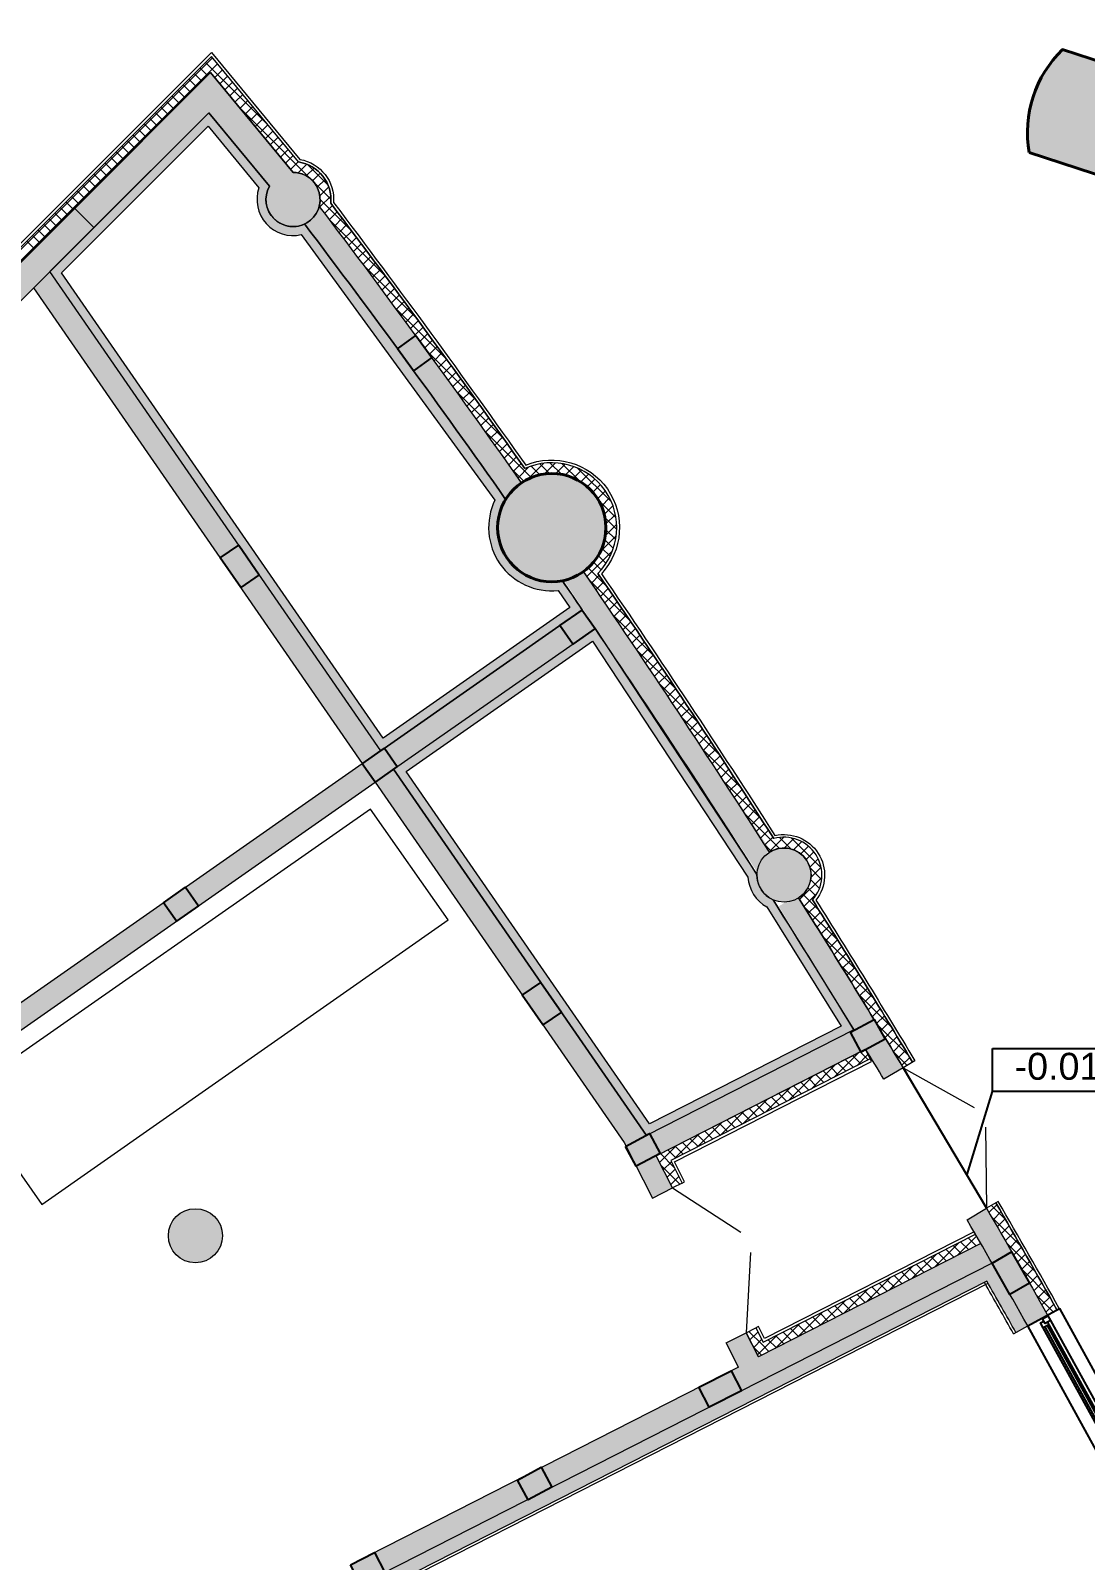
# Model space of a CAD drawing. Header units: millimetres. Extents: x 72919 to 485785, y -53256 to 338519.
# Drawn here: x 378758 to 390448, y 204142 to 221098 of the extents above; entities that cross this region are included whole.
import ezdxf
from ezdxf.enums import TextEntityAlignment as Align

# ---------------------------------------------------------------- set-up
doc = ezdxf.new("R2010")
doc.units = ezdxf.units.MM
doc.layers.add('door', color=177, linetype='Continuous', lineweight=9)
doc.layers.add('wall', color=5, linetype='Continuous', lineweight=40)
doc.styles.add('STW_ARIAL', font='arial.ttf')

# ---------------------------------------------------------------- blocks, each defined once
blk = doc.blocks.new('Пилон 1')
at = {"layer": 'wall', "lineweight": 9, "ltscale": 400, "true_color": 0x000000}
h = blk.add_hatch(color=18, dxfattribs=at)
h.dxf.hatch_style = 1
edge = h.paths.add_edge_path()
edge.add_line((600, -750), (600, 750))
edge.add_arc((0, -375), 1275, 61.9275, 118.0725)
edge.add_line((-600, 750), (-600, -750))
edge.add_arc((0, 375), 1275, 241.9275, 298.0725)
at = {"layer": 'wall', "color": 0, "ltscale": 400}
blk.add_lwpolyline([(600, -750), (600, 750, 0.25), (-600, 750), (-600, -750, 0.25), (600, -750)], format="xyb", dxfattribs=at)
blk = doc.blocks.new('Колонна ∅1200')
at = {"lineweight": 9, "ltscale": 400, "true_color": 0x000000}
h = blk.add_hatch(color=18, dxfattribs=at)
h.dxf.hatch_style = 1
edge = h.paths.add_edge_path()
edge.add_arc((0, 0), 600, 0, 360)
at = {"color": 18, "ltscale": 400, "true_color": 0x000000}
blk.add_circle((0, 0), 600, dxfattribs=at)

msp = doc.modelspace()

# ---------------------------------------------------------------- hatches: boundary and pattern name
at = {"ltscale": 500, "true_color": 0x000000}
h = msp.add_hatch(color=18, dxfattribs=at)
h.dxf.hatch_style = 1
edge = h.paths.add_edge_path()
edge.add_line((364115.01502, 203994.61766), (362958.98829, 202838.59093))
edge.add_line((362958.98829, 202838.59093), (363171.12032, 202626.45889))
edge.add_line((363171.12032, 202626.45889), (364300.86506, 203756.20363))
edge.add_arc((364521.50092, 203959.47639), 300, 222.654503359, 407.345496641)
edge.add_line((364724.77368, 204180.11225), (369745.83287, 209201.17144))
edge.add_arc((370032.57042, 209289.38468), 300, 197.100227326, 432.899772674)
edge.add_line((370120.78366, 209576.12223), (380732.10707, 220187.44564))
edge.add_line((380732.10707, 220187.44564), (381404.65013, 219371.84061))
edge.add_arc((381666.7817, 219225.93981), 300, 150.899961105, 450.06902313)
edge.add_line((381666.42029, 219525.9396), (380753.47821, 220633.08085))
edge.add_line((380753.47821, 220633.08085), (364530.66286, 204410.2655))
edge.add_line((364530.66286, 204410.2655), (364115.01502, 203994.61766))
h = msp.add_hatch(color=18, dxfattribs=at)
h.dxf.hatch_style = 1
h.paths.add_polyline_path([(383027.2751, 217717.71608), (383204.08501, 217475.35941), (383002.11943, 217328.01659), (382825.30952, 217570.37326)])
h = msp.add_hatch(color=18, dxfattribs=at)
h.dxf.hatch_style = 1
h.paths.add_polyline_path([(381064.76418, 215395.20516), (381292.11291, 215066.09643), (381086.41995, 214924.00347), (380859.07122, 215253.1122)])
h = msp.add_hatch(color=18, dxfattribs=at)
h.dxf.hatch_style = 1
h.paths.add_polyline_path([(384624.40945, 214503.29708), (384870.06102, 214675.49988), (385013.56455, 214470.78852), (384767.91297, 214298.58573)])
h = msp.add_hatch(color=18, dxfattribs=at)
h.dxf.hatch_style = 1
h.paths.add_polyline_path([(382432.86839, 212971.86883), (382678.51996, 213144.07163), (382822.02349, 212939.36027), (382576.37191, 212767.15748)])
h = msp.add_hatch(color=18, dxfattribs=at)
h.dxf.hatch_style = 1
edge = h.paths.add_edge_path()
edge.add_arc((387107.67708, 211737.18978), 300, 0, 360)
h = msp.add_hatch(color=18, dxfattribs=at)
h.dxf.hatch_style = 1
h.paths.add_polyline_path([(380230.62392, 211430.66812), (380476.2755, 211602.87092), (380619.77902, 211398.15957), (380374.12745, 211225.95677)])
h = msp.add_hatch(color=18, dxfattribs=at)
h.dxf.hatch_style = 1
h.paths.add_polyline_path([(384413.09399, 210548.18194), (384640.44272, 210219.07321), (384434.74976, 210076.98026), (384207.40103, 210406.08899)])
h = msp.add_hatch(color=18, dxfattribs=at)
h.dxf.hatch_style = 1
h.paths.add_polyline_path([(387844.277, 209996.0004), (388108.4266, 210138.20972), (388226.93535, 209918.08322), (387962.78575, 209775.87391)])
h = msp.add_hatch(color=18, dxfattribs=at)
h.dxf.hatch_style = 1
h.paths.add_polyline_path([(385351.25281, 208729.60738), (385615.40241, 208871.8167), (385733.91116, 208651.6902), (385469.76156, 208509.48088)])
h = msp.add_hatch(color=18, dxfattribs=at)
h.dxf.hatch_style = 1
edge = h.paths.add_edge_path()
edge.add_arc((380584.97982, 207740.07576), 300, 0, 360)
h = msp.add_hatch(color=18, dxfattribs=at)
h.dxf.hatch_style = 1
h.paths.add_polyline_path([(389630.46086, 207560.16497), (389828.79128, 207212.79623), (389611.70234, 207088.83905), (389413.35974, 207436.20084)])
h = msp.add_hatch(color=18, dxfattribs=at)
h.dxf.hatch_style = 1
h.paths.add_polyline_path([(386165.30232, 206061.84302), (386521.73951, 206243.09583), (386635.00222, 206020.22466), (386278.56503, 205838.97185)])
h = msp.add_hatch(color=18, dxfattribs=at)
h.dxf.hatch_style = 1
h.paths.add_polyline_path([(384152.59518, 205032.51685), (384416.74477, 205174.72617), (384535.25353, 204954.59967), (384271.10393, 204812.39035)])
h = msp.add_hatch(color=18, dxfattribs=at)
h.dxf.hatch_style = 1
h.paths.add_polyline_path([(382303.39444, 204094.22621), (382570.64925, 204230.51034), (382684.22031, 204007.79615), (382416.9655, 203871.51201)])
at = {"layer": 'wall', "lineweight": 18, "ltscale": 0.007407, "true_color": 0x000000}
h = msp.add_hatch(color=18, dxfattribs=at)
h.dxf.hatch_style = 1
edge = h.paths.add_edge_path()
edge.add_line((378970.91327, 218426.25184), (380732.10707, 220187.44564))
edge.add_line((380732.10707, 220187.44564), (381404.65013, 219371.84061))
edge.add_arc((381666.7817, 219225.93981), 300, 150.899961105, 295.173032685)
edge.add_arc((295410.43379, 153534.99944), 108360, 35.1386863316, 37.1370110399, ccw=False)
edge.add_arc((384534.34628, 215588.45148), 600, 148.448049239, 281.247884784)
edge.add_line((384651.37875, 214999.97599), (384872.38612, 214677.85417))
edge.add_line((384872.38612, 214677.85417), (382639.15413, 213116.12721))
edge.add_line((382639.15413, 213116.12721), (378970.91327, 218426.25184))
edge = h.paths.add_edge_path(flags=16)
edge.add_line((379100.57631, 218414.49352), (380724.98336, 220038.90058))
edge.add_line((380724.98336, 220038.90058), (381288.394, 219355.64237))
edge.add_arc((381666.7817, 219225.93981), 400, 161.079469785, 283.018069669)
edge.add_line((381756.88503, 218836.22019), (383904.87811, 215894.67007))
edge.add_arc((384534.34628, 215588.45148), 700, 154.058379315, 275.7290268)
edge.add_line((384604.22298, 214891.94789), (384733.85655, 214703.00486))
edge.add_line((384733.85655, 214703.00486), (382664.26701, 213255.71511))
edge.add_line((382664.26701, 213255.71511), (379100.57631, 218414.49352))
h = msp.add_hatch(color=18, dxfattribs=at)
h.dxf.hatch_style = 1
edge = h.paths.add_edge_path()
edge.add_arc((381666.7817, 219225.93981), 300, 295.173032685, 345.891329827, ccw=False)
edge.add_arc((295410.43379, 153534.99944), 108360, 35.1386863316, 37.1370110399, ccw=False)
edge.add_line((384023.04665, 215902.41435), (384142.43718, 216042.77212))
edge.add_line((384142.43718, 216042.77212), (384199.3682, 216086.23625))
edge.add_arc((295410.43379, 153534.99944), 108610, 35.1644508328, 37.1684164962)
h = msp.add_hatch(color=18, dxfattribs=at)
h.dxf.hatch_style = 1
h.paths.add_polyline_path([(378791.20501, 218246.54358), (381026.61129, 215010.58216), (385335.04666, 208773.71559), (385649.74109, 208156.06663), (385872.49468, 208269.56041), (385690.90463, 208625.96616), (388012.51317, 209808.83434), (387881.83474, 210023.31333), (385584.5662, 208852.36542), (378970.91327, 218426.25184)])
h = msp.add_hatch(color=18, dxfattribs=at)
h.dxf.hatch_style = 1
edge = h.paths.add_edge_path()
edge.add_arc((384533.90073, 215285.31396), 305.66287, 295.613835863, 345.408031224, ccw=False)
edge.add_line((384666.03986, 215009.68915), (386822.4422, 211754.80199))
edge.add_line((386822.4422, 211754.80199), (386934.85541, 212010.74097))
edge.add_line((386934.85541, 212010.74097), (386928.51549, 212054.04994))
edge.add_line((386928.51549, 212054.04994), (384829.70429, 215208.30718))
h = msp.add_hatch(color=18, dxfattribs=at)
h.dxf.hatch_style = 1
h.paths.add_polyline_path([(372538.4889, 206052.94649), (384870.06097, 214675.49994), (385013.56459, 214470.78846), (372480.72578, 205707.14636), (371748.61335, 206714.79151), (371950.8676, 206861.73783)])
h = msp.add_hatch(color=18, dxfattribs=at)
h.dxf.hatch_style = 1
edge = h.paths.add_edge_path(flags=16)
edge.add_line((382920.03854, 212885.46169), (384986.24507, 214330.38565))
edge.add_line((384986.24507, 214330.38565), (386708.33305, 211714.29112))
edge.add_arc((387107.67708, 211737.18978), 400, 183.281784601, 241.586425858)
edge.add_line((386917.34404, 211385.37543), (387739.43292, 210062.97091))
edge.add_line((387739.43292, 210062.97091), (385617.10499, 208981.20363))
edge.add_line((385617.10499, 208981.20363), (382920.03854, 212885.46169))
edge = h.paths.add_edge_path()
edge.add_line((382781.24942, 212910.43087), (385013.22204, 214471.27713))
edge.add_line((385013.22204, 214471.27713), (386807.78109, 211745.08882))
edge.add_arc((387107.67708, 211737.18978), 300, 178.491218692, 246.317110824)
edge.add_line((386987.17479, 211462.455), (387881.83474, 210023.31333))
edge.add_line((387881.83474, 210023.31333), (385584.56006, 208852.37431))
edge.add_line((385584.56006, 208852.37431), (382781.24942, 212910.43087))
h = msp.add_hatch(color=18, dxfattribs=at)
h.dxf.hatch_style = 1
edge = h.paths.add_edge_path()
edge.add_arc((386918.01347, 211668.06419), 305.66287, 295.613835863, 345.408031224, ccw=False)
edge.add_line((387050.1526, 211392.43938), (388214.81921, 209474.57082))
edge.add_line((388214.81921, 209474.57082), (388322.41379, 209538.20645))
edge.add_line((388322.41379, 209538.20645), (388430.00837, 209601.84208))
edge.add_line((388430.00837, 209601.84208), (387213.81703, 211591.05741))
h = msp.add_hatch(color=18, dxfattribs=at)
h.dxf.hatch_style = 1
h.paths.add_polyline_path([(389362.87335, 208045.25792), (389136.23111, 207916.65551), (389808.73687, 206740.73198), (389918.28257, 206800.95236), (390027.82828, 206861.17274)])
h = msp.add_hatch(color=18, dxfattribs=at)
h.dxf.hatch_style = 1
h.paths.add_polyline_path([(382639.64573, 203984.9684), (389402.08687, 207430.45727), (389288.59308, 207653.21086), (386825.84244, 206398.43026), (386689.65521, 206665.72415), (386466.89632, 206552.24079), (386602.19784, 206284.4825), (382303.39444, 204094.22621)])
h = msp.add_hatch(color=18, dxfattribs=at)
h.dxf.hatch_style = 1
h.paths.add_polyline_path([(384149.60168, 201351.9186), (384010.59123, 201294.33858), (382639.69306, 203984.99251), (389413.35974, 207436.20084), (389808.73687, 206740.73198), (389678.06369, 206667.08064), (389354.16551, 207237.6937), (382841.3965, 203919.41371)])

# ---------------------------------------------------------------- linework, layer by layer
at = {"color": 18, "ltscale": 500, "true_color": 0x000000}
for p, q in [((390991.24027, 204880.2789), (389979.59476, 206720.54338)), ((389997.12109, 206730.1781), (391008.7666, 204889.91362)), ((390023.41058, 206744.63017), (391035.0561, 204904.36569)), ((390040.93691, 206754.26489), (391052.58242, 204914.00041)), ((390061.53749, 206799.82382), (391102.08716, 204906.98036))]:
    msp.add_line(p, q, dxfattribs=at)
for points in [[(415650.43379, 180914.99944, 0.4142135624), (336810.43379, 259754.99944), (221610.43379, 259754.99944, 0.4142135624), (142770.43379, 180914.99944), (142770.43379, 104414.99944, 0.4142135624), (221610.43379, 25574.99944), (336810.43379, 25574.99944, 0.4142135624), (415650.43379, 104414.99944)], [(414950.43379, 180914.99944, 0.4142135624), (336810.43379, 259054.99944), (221610.43379, 259054.99944, 0.4142135624), (143470.43379, 180914.99944), (143470.43379, 104414.99944, 0.4142135624), (221610.43379, 26274.99944), (336810.43379, 26274.99944, 0.4142135624), (414950.43379, 104414.99944)]]:
    msp.add_lwpolyline(points, format="xyb", close=True, dxfattribs=at)
for points in [[(383027.2751, 217717.71608), (383204.08501, 217475.35941), (383002.11943, 217328.01659), (382825.30952, 217570.37326)], [(381064.76418, 215395.20516), (381292.11291, 215066.09643), (381086.41995, 214924.00347), (380859.07122, 215253.1122)], [(384624.40945, 214503.29708), (384870.06102, 214675.49988), (385013.56455, 214470.78852), (384767.91297, 214298.58573)], [(382432.86839, 212971.86883), (382678.51996, 213144.07163), (382822.02349, 212939.36027), (382576.37191, 212767.15748)], [(380230.62392, 211430.66812), (380476.2755, 211602.87092), (380619.77902, 211398.15957), (380374.12745, 211225.95677)], [(384413.09399, 210548.18194), (384640.44272, 210219.07321), (384434.74976, 210076.98026), (384207.40103, 210406.08899)], [(387844.277, 209996.0004), (388108.4266, 210138.20972), (388226.93535, 209918.08322), (387962.78575, 209775.87391)], [(389416.6338, 209816.80273), (391111.73932, 209816.79982), (391111.7385, 209337.40013), (389416.63298, 209337.40304)], [(385351.25281, 208729.60738), (385615.40241, 208871.8167), (385733.91116, 208651.6902), (385469.76156, 208509.48088)], [(389630.46086, 207560.16497), (389828.79128, 207212.79623), (389611.70234, 207088.83905), (389413.35974, 207436.20084)], [(389808.73687, 206740.73198), (390159.26344, 206933.42637), (391267.25614, 204917.8986), (390916.72957, 204725.20422)], [(390032.63333, 206852.40281), (390061.53749, 206799.82382), (390000.19534, 206766.10231), (389971.29118, 206818.68129)], [(386165.30232, 206061.84302), (386521.73951, 206243.09583), (386635.00222, 206020.22466), (386278.56503, 205838.97185)], [(384152.59518, 205032.51685), (384416.74477, 205174.72617), (384535.25353, 204954.59967), (384271.10393, 204812.39035)], [(382303.39444, 204094.22621), (382570.64925, 204230.51034), (382684.22031, 204007.79615), (382416.9655, 203871.51201)]]:
    msp.add_lwpolyline(points, close=True, dxfattribs=at)
for points in [[(388430.00837, 209601.84208), (389351.42027, 208043.92677)], [(389138.59092, 208420.03432), (389416.63298, 209337.40304)], [(390026.48483, 206780.55439), (390040.93691, 206754.26489), (389979.59476, 206720.54338), (389950.6906, 206773.12236), (389985.74326, 206792.3918)]]:
    msp.add_lwpolyline(points, dxfattribs=at)
at = {"layer": 'door', "linetype": 'ByBlock', "ltscale": 100}
for p, q in [((388430.00837, 209601.84208), (389214.11411, 209160.05233)), ((389341.96855, 208943.87714), (389351.42027, 208043.92677)), ((385872.49468, 208269.56041), (386628.80153, 207778.39044)), ((386736.31951, 207555.83781), (386689.65521, 206665.72415))]:
    msp.add_line(p, q, dxfattribs=at)
at = {"layer": 'wall', "color": 18, "lineweight": 18, "ltscale": 0.007407, "true_color": 0x000000, "extrusion": (0.707107, -0.707107, 0)}
for p, q in [((364221.87037, 204313.60505), (380764.14098, 220855.87566)), ((364241.39931, 204290.70757), (380762.00843, 220811.31669))]:
    msp.add_line(p, q, dxfattribs=at)
at = {"layer": 'wall', "color": 18, "lineweight": 18, "ltscale": 0.007407, "true_color": 0x000000}
for p, q in [((380753.47821, 220633.08085), (364319.33673, 204198.93937)), ((381666.42029, 219525.9396), (380753.47821, 220633.08085)), ((370120.78366, 209576.12223), (380732.10707, 220187.44564)), ((380732.10707, 220187.44564), (381404.65013, 219371.84061)), ((382086.75494, 219230.68082), (381079.16616, 220238.26959)), ((382315.25753, 218878.43454), (381966.78012, 219226.91195)), ((378791.20501, 218246.54358), (382434.27662, 212972.85382)), ((385144.30462, 214935.69426), (384936.67089, 215143.328)), ((382639.15413, 213116.12721), (384872.38612, 214677.85417)), ((382781.24942, 212910.43087), (385013.22204, 214471.27713)), ((377254.7309, 209350.73297), (382434.27662, 212972.85382)), ((382781.24942, 212910.43087), (385584.56006, 208852.37431)), ((377398.00193, 209145.85883), (382576.37191, 212767.15748)), ((382576.37191, 212767.15748), (385335.04666, 208773.71559)), ((387057.1459, 212032.90349), (386675.78387, 212414.26553)), ((385690.90463, 208625.96616), (388012.51318, 209808.83433)), ((388558.47662, 209679.27534), (388430.00837, 209601.84208)), ((385335.04666, 208773.71559), (385649.74109, 208156.06663)), ((385872.49468, 208269.56041), (385690.90463, 208625.96616)), ((385891.81282, 208495.97647), (385737.88597, 208649.90332)), ((385649.74109, 208156.06663), (385872.49468, 208269.56041)), ((389481.16107, 208119.20841), (389351.42027, 208043.92677)), ((389288.59308, 207653.21086), (386825.84244, 206398.43026)), ((389413.35974, 207436.20084), (382639.64573, 203984.9684)), ((389354.16551, 207237.6937), (382841.3965, 203919.41371)), ((389367.78476, 207210.96327), (382881.74665, 203906.30277)), ((389651.92905, 206652.35037), (389808.73687, 206740.73199)), ((390027.82828, 206861.17274), (389808.73687, 206740.73198)), ((386603.08885, 206284.93648), (382303.39444, 204094.22621))]:
    msp.add_line(p, q, dxfattribs=at)
at = {"layer": 'wall', "color": 18, "lineweight": 18, "ltscale": 0.007407, "true_color": 0x000000, "extrusion": (-0.707107, -0.707107, 0)}
for p, q in [((381384.63863, 220056.54081), (380695.93559, 220745.24385)), ((384307.36796, 216143.86199), (383795.21404, 216656.01591)), ((384224.9556, 216102.53066), (384098.94294, 216228.54332)), ((386965.14014, 212001.16557), (386898.14241, 212068.1633)), ((387500.15173, 211342.41029), (387318.65357, 211523.90845))]:
    msp.add_line(p, q, dxfattribs=at)
at = {"layer": 'wall', "color": 18, "lineweight": 18, "ltscale": 0.007407, "true_color": 0x000000}
for points in [[(364460.39362, 204484.90926), (380773.21546, 220797.7311)], [(380799.845, 220576.87327), (380885.08742, 220662.11569)], [(380855.78098, 220509.06556), (380941.02339, 220594.30798)], [(380911.71696, 220441.25785), (380996.95937, 220526.50027)], [(380967.65293, 220373.45015), (381052.89535, 220458.69256)], [(381023.58891, 220305.64244), (381108.83133, 220390.88485)], [(381079.52489, 220237.83473), (381164.76731, 220323.07714)], [(381135.46087, 220170.02702), (381220.70329, 220255.26944)], [(381303.2688, 219966.60389), (381388.51122, 220051.84631)], [(381359.20478, 219898.79619), (381444.4472, 219984.0386)], [(381527.01272, 219695.37306), (381612.25513, 219780.61548)], [(381723.41625, 219520.54553), (381819.9035, 219617.03279)], [(382055.02151, 219386.15793), (381826.99981, 219614.17963)], [(381813.96681, 219487.35241), (381901.10924, 219574.49484)], [(381883.61847, 219433.26038), (381968.48653, 219518.12844)], [(382071.5266, 219002.45008), (382157.19797, 219088.12144)], [(382284.12488, 218720.07362), (382369.83552, 218805.78425)], [(382639.15413, 213116.12721), (378970.91327, 218426.25184)], [(382706.85429, 218152.85353), (382792.64636, 218238.6456)], [(382759.46382, 218081.71937), (382845.26633, 218167.52188)], [(383367.62307, 217454.83793), (382812.28743, 218010.17358)], [(382864.52822, 217939.2964), (382950.35183, 218025.12)], [(382969.38631, 217796.66712), (383055.23124, 217882.51205)], [(383126.28627, 217582.33602), (383212.16365, 217668.2134)], [(383230.6279, 217439.19027), (383316.52722, 217525.08959)], [(383282.72115, 217367.53984), (383368.63153, 217453.45022)], [(383334.76267, 217295.83766), (383420.68417, 217381.75917)], [(383386.75243, 217224.08374), (383472.68511, 217310.01642)], [(384001.23894, 216573.73469), (383480.27107, 217094.70256)], [(383852.32789, 216575.96602), (383938.36401, 216662.00214)], [(383955.21805, 216431.36881), (384041.27784, 216517.4286)], [(384006.58513, 216358.9922), (384092.65685, 216445.06392)], [(384057.90019, 216286.56357), (384143.98389, 216372.64728)], [(384269.30768, 216126.74001), (384445.51875, 216302.95107)], [(384401.4297, 216173.54393), (384304.2717, 216270.70193)], [(384448.60492, 216182.29356), (384573.68724, 216307.37587)], [(384576.98926, 216186.93421), (384682.99474, 216292.93969)], [(385194.80772, 215875.14066), (384821.03546, 216248.91292)], [(384988.88321, 215980.10972), (385073.93085, 216065.15736)], [(385041.53308, 215909.01591), (385128.15025, 215995.63307)], [(385084.39413, 215828.13327), (385174.41922, 215918.15836)], [(385115.9381, 215735.93355), (385211.9304, 215831.92585)], [(385254.06686, 215568.39415), (385124.21506, 215698.24595)], [(385127.84297, 215500.35105), (385253.37274, 215625.88082)], [(385180.46805, 215270.7619), (385089.7568, 215361.47315)], [(384922.27431, 215047.29502), (385207.2164, 215332.23711)], [(385022.97128, 214900.50461), (385109.29474, 214986.82808)], [(385073.24104, 214827.03069), (385159.57777, 214913.36741)], [(385173.62302, 214679.9253), (385259.98645, 214766.28872)], [(385273.79477, 214532.60967), (385360.18515, 214619.00005)], [(385323.80174, 214458.87295), (385410.20569, 214545.27691)], [(385373.75608, 214385.0836), (385460.17367, 214471.5012)], [(385473.50675, 214237.34691), (385559.95182, 214323.79198)], [(385622.73739, 214015.34648), (385709.22416, 214101.83325)], [(385721.9606, 213867.08232), (385808.47549, 213953.59721)], [(385771.49296, 213792.871), (385858.02201, 213879.40005)], [(385820.97246, 213718.60681), (385907.51574, 213805.15008)], [(386214.90226, 213122.58712), (386301.56169, 213209.24655)], [(386361.75049, 212898.20429), (386448.45457, 212984.90837)], [(386605.43349, 212523.16885), (386692.21331, 212609.94867)], [(386654.01023, 212448.0019), (386740.8054, 212534.79707)], [(386847.78338, 212146.8003), (386934.64062, 212233.65755)], [(386896.09307, 212071.36631), (386982.966, 212158.23924)], [(387519.90082, 211817.63594), (387188.12325, 212149.41352)], [(387213.764, 212017.80618), (387304.28707, 212108.32925)], [(387292.89093, 211973.18942), (387378.18146, 212058.47996)], [(387524.89191, 211688.90117), (387396.894, 211816.89908)], [(387406.92744, 211715.99487), (387517.95712, 211827.02456)], [(387500.77044, 211589.27895), (387403.39079, 211686.6586)], [(387459.10796, 211507.19774), (387371.65287, 211594.65283)], [(387706.59872, 211012.21961), (387327.96098, 211390.85735)], [(387423.96247, 211238.05516), (387511.01243, 211325.10512)], [(387519.24019, 211085.8455), (387606.32323, 211172.92854)], [(387566.79824, 211009.65987), (387653.89791, 211096.75954)], [(387614.30237, 210933.42031), (387701.41876, 211020.5367)], [(387661.75255, 210857.12681), (387748.88572, 210944.25997)], [(387803.77911, 210627.9223), (387890.96303, 210715.10622)], [(387851.01319, 210551.41269), (387938.21417, 210638.61367)], [(387945.319, 210398.23113), (388032.5543, 210485.46644)], [(388300.9457, 210046.64157), (387938.88139, 210408.70589)], [(387992.39067, 210321.55912), (388079.64324, 210408.81169)], [(388086.37137, 210168.05245), (388173.65869, 210255.33976)], [(388180.13501, 210014.32871), (388267.45735, 210101.65105)], [(387882.05885, 210022.94646), (385584.5662, 208852.36542)], [(388320.3729, 209783.33554), (388407.74831, 209870.71095)], [(388367.01005, 209706.229), (388454.40329, 209793.62224)], [(387712.5633, 209521.33079), (387623.34327, 209610.55082)], [(387794.53971, 209563.09807), (387705.31968, 209652.3181)], [(387913.0082, 209623.45821), (388037.34913, 209747.79914)], [(388075.63823, 209672.64933), (388062.01898, 209699.37976)], [(388413.59273, 209629.06799), (388501.00387, 209716.47914)], [(387630.5869, 209479.56351), (387541.36687, 209568.78354)], [(386651.59511, 208980.76356), (386926.17, 209255.33845)], [(387138.72847, 209228.95981), (387049.50844, 209318.17984)], [(386399.3125, 208852.22463), (386673.88739, 209126.79952)], [(386892.79926, 209103.65797), (386803.57923, 209192.878)], [(386974.77566, 209145.42525), (386885.55563, 209234.64528)], [(386147.02988, 208723.6857), (386421.60477, 208998.26059)], [(386400.94083, 208853.05427), (386311.7208, 208942.2743)], [(386564.89364, 208936.58884), (386475.67361, 209025.80887)], [(386646.87005, 208978.35612), (386557.65002, 209067.57615)], [(385728.34297, 208552.48616), (385917.03954, 208741.18273)], [(386155.01162, 208727.75242), (386065.79159, 208816.97245)], [(386236.98802, 208769.51971), (386147.768, 208858.73974)], [(385909.08241, 208602.45058), (385819.86238, 208691.67061)], [(385852.30337, 208573.52145), (385979.41641, 208324.03743)], [(386006.14684, 208337.65668), (385892.65306, 208560.41027)], [(385979.41641, 208324.03743), (386006.14684, 208337.65668)], [(389730.23376, 207627.40402), (389403.41139, 207954.22639)], [(389424.56291, 207917.67707), (389512.38614, 208005.5003)], [(389469.88336, 207839.25383), (389557.72617, 207927.09664)], [(386878.28715, 206559.829), (389229.13054, 207757.59243)], [(386878.28715, 206559.829), (389229.13054, 207757.59243)], [(389026.6209, 207519.73505), (389241.06148, 207734.17564)], [(389236.16466, 207626.49838), (389146.94463, 207715.71841)], [(389229.13054, 207757.59243), (389215.51129, 207784.32287)], [(389288.59308, 207653.21086), (386825.84244, 206398.43026)], [(388990.23544, 207501.19653), (388901.01541, 207590.41656)], [(389154.18825, 207584.7311), (389064.96822, 207673.95112)], [(389605.51272, 207603.65213), (389693.41469, 207691.5541)], [(388662.32982, 207334.1274), (388573.1098, 207423.34743)], [(388744.30623, 207375.89468), (388655.0862, 207465.11471)], [(389785.57579, 207288.74045), (389873.55768, 207376.72234)], [(388017.49043, 207005.57933), (388292.06532, 207280.15423)], [(388017.49043, 207005.57933), (388292.06532, 207280.15423)], [(388252.4478, 207125.29099), (388163.22777, 207214.51102)], [(388252.4478, 207125.29099), (388163.22777, 207214.51102)], [(388498.37702, 207250.59284), (388409.15699, 207339.81286)], [(389830.45271, 207209.87369), (389918.45477, 207297.87575)], [(389875.27403, 207130.95132), (389963.29633, 207218.97362)], [(387765.20781, 206877.0404), (388039.7827, 207151.6153)], [(388170.4714, 207083.52371), (388081.25137, 207172.74373)], [(388170.4714, 207083.52371), (388081.25137, 207172.74373)], [(389920.0397, 207051.9733), (390008.08232, 207140.01592)], [(389964.74967, 206972.93959), (390052.81269, 207061.00261)], [(387512.9252, 206748.50147), (387787.50009, 207023.07636)], [(387760.58938, 206874.68729), (387671.36935, 206963.90732)], [(390027.82828, 206861.17274), (390132.36826, 206920.09126)], [(386823.30737, 206733.82042), (386796.57694, 206720.20117)], [(386823.30737, 206733.82042), (386796.57694, 206720.20117)], [(386891.39833, 206600.17868), (386823.30737, 206733.82042)], [(386891.39833, 206600.17868), (386823.30737, 206733.82042)], [(387008.35996, 206491.42361), (387282.93485, 206765.9985)], [(387350.70736, 206665.85088), (387261.48733, 206755.07091)], [(386603.08885, 206284.93648), (386466.89632, 206552.24079), (386689.64991, 206665.73457), (386825.84244, 206398.43026)], [(386868.40945, 206529.43035), (386717.78395, 206680.05585)], [(386868.40945, 206529.43035), (386717.78395, 206680.05585)], [(386730.75774, 206585.05245), (386819.97777, 206674.27248)], [(386730.75774, 206585.05245), (386819.97777, 206674.27248)], [(386772.52503, 206503.07605), (386861.74505, 206592.29608)], [(386772.52503, 206503.07605), (386861.74505, 206592.29608)], [(386814.29231, 206421.09965), (387030.65224, 206637.45957)], [(386940.82533, 206457.01447), (386868.40945, 206529.43035)], [(386940.82533, 206457.01447), (386868.40945, 206529.43035)], [(386838.06154, 206436.03457), (386774.0883, 206500.00781)], [(386838.06154, 206436.03457), (386774.0883, 206500.00781)], [(386858.84893, 206415.24719), (386838.06154, 206436.03457)], [(386858.84893, 206415.24719), (386838.06154, 206436.03457)]]:
    msp.add_lwpolyline(points, dxfattribs=at)
at = {"layer": 'wall', "color": 18, "lineweight": 18, "ltscale": 0.007407, "true_color": 0x000000, "extrusion": (-0.707107, -0.707107, 0)}
for points, elevation in [([(113107.61719, 0), (113102.21878, 0)], -425370.63647), ([(113222.21878, 0), (113102.21878, 0)], -425108.13647), ([(113222.21878, 0), (113102.21878, 0)], -425195.63647), ([(113222.21878, 0), (113102.21878, 0)], -424845.63647), ([(113222.21878, 0), (113102.21878, 0)], -424933.13647), ([(113222.21878, 0), (113102.21878, 0)], -425020.63647), ([(113222.21878, 0), (113102.21878, 0)], -424670.63647), ([(113222.21878, 0), (113102.21878, 0)], -424408.13647), ([(113222.21878, 0), (113102.21878, 0)], -424495.63647), ([(113222.21878, 0), (113102.21878, 0)], -424583.13647), ([(113222.21878, 0), (113102.21878, 0)], -424145.63647), ([(113222.21878, 0), (113102.21878, 0)], -424233.13647), ([(113222.21878, 0), (113102.21878, 0)], -424320.63647), ([(113222.21878, 0), (113102.21878, 0)], -423883.13647), ([(113222.21878, 0), (113102.21878, 0)], -423970.63647), ([(113222.21878, 0), (113102.21878, 0)], -424058.13647), ([(113222.21878, 0), (113102.21878, 0)], -423708.13647), ([(113222.21878, 0), (113102.21878, 0)], -423795.63647), ([(113222.21878, 0), (113102.21878, 0)], -423445.63647), ([(113222.21878, 0), (113102.21878, 0)], -423533.13647), ([(113222.21878, 0), (113102.21878, 0)], -423620.63647), ([(113222.21878, 0), (113102.21878, 0)], -423183.13647), ([(113222.21878, 0), (113102.21878, 0)], -423358.13647), ([(113222.21878, 0), (113102.21878, 0)], -423008.13647), ([(113222.21878, 0), (113102.21878, 0)], -423095.63647), ([(113222.21878, 0), (113102.21878, 0)], -422745.63647), ([(113222.21878, 0), (113102.21878, 0)], -422920.63647), ([(116172.85905, 0), (115327.68175, 0)], -425020.63647), ([(113222.21878, 0), (113102.21878, 0)], -422483.13647), ([(113222.21878, 0), (113102.21878, 0)], -422570.63647), ([(113222.21878, 0), (113102.21878, 0)], -422658.13647), ([(116755.66832, 0), (115942.05597, 0)], -424933.13647), ([(117861.98487, 0), (117102.09728, 0)], -424758.13647), ([(119123.32407, 0), (118939.6859, 0)], -424845.63647), ([(119317.87234, 0), (119039.2309, 0)], -424933.13647), ([(119886.34485, 0), (119607.7034, 0)], -424933.13647), ([(120107.89909, 0), (119970.49693, 0)], -424670.63647), ([(120180.50924, 0), (120060.05161, 0)], -424408.13647), ([(120168.09015, 0), (120045.069, 0)], -424495.63647), ([(121267.62566, 0), (120635.53231, 0)], -424145.63647), ([(121708.4932, 0), (121089.82193, 0)], -424058.13647), ([(122140.1038, 0), (121534.0241, 0)], -423970.63647), ([(122562.99635, 0), (121968.75981, 0)], -423883.13647), ([(122977.65905, 0), (122394.58838, 0)], -423795.63647), ([(123384.53578, 0), (122812.01574, 0)], -423708.13647), ([(125315.18725, 0), (124787.88599, 0)], -423270.63647), ([(125682.78224, 0), (125163.28479, 0)], -423183.13647), ([(126401.55334, 0), (125896.65991, 0)], -423008.13647), ([(126113.95743, 0), (125987.78125, 0)], -422658.13647), ([(126462.57074, 0), (126255.12893, 0)], -422920.63647), ([(126057.09314, 0), (125930.91697, 0)], -422483.13647), ([(126085.52529, 0), (125959.34911, 0)], -422570.63647), ([(125886.50029, 0), (125760.32411, 0)], -421958.13647), ([(125914.93243, 0), (125788.75625, 0)], -422045.63647), ([(125943.36457, 0), (125817.1884, 0)], -422133.13647), ([(125829.636, 0), (125703.45983, 0)], -421783.13647), ([(125659.04314, 0), (125532.86697, 0)], -421258.13647), ([(125687.47529, 0), (125561.29911, 0)], -421345.63647), ([(125573.74672, 0), (125447.57054, 0)], -420995.63647), ([(125403.15386, 0), (125276.97768, 0)], -420470.63647), ([(125431.586, 0), (125305.40983, 0)], -420558.13647), ([(125516.88243, 0), (125390.70626, 0)], -420820.63647), ([(125612.2685, 0), (125318.7728, 0)], -420208.13647), ([(128441.34025, 0), (128219.91759, 0)], -422483.13647), ([(128303.69798, 0), (128177.52181, 0)], -421695.63647), ([(128360.56227, 0), (128234.38609, 0)], -421870.63647), ([(129087.01794, 0), (128630.06062, 0)], -422308.13647), ([(128189.96941, 0), (128063.79324, 0)], -421345.63647), ([(128275.26584, 0), (128149.08967, 0)], -421608.13647), ([(128104.67298, 0), (127978.49681, 0)], -421083.13647), ([(128133.10513, 0), (128006.92895, 0)], -421170.63647), ([(127962.51227, 0), (127836.3361, 0)], -420645.63647), ([(128019.37656, 0), (127893.20038, 0)], -420820.63647), ([(129537.60766, 0), (129270.47175, 0)], -422133.13647), ([(127848.7837, 0), (127722.60752, 0)], -420295.63647), ([(127934.08013, 0), (127807.90395, 0)], -420558.13647), ([(127735.05513, 0), (127608.87895, 0)], -419945.63647), ([(127791.91941, 0), (127665.74324, 0)], -420120.63647), ([(127820.35156, 0), (127694.17538, 0)], -420208.13647), ([(127706.62298, 0), (127580.44681, 0)], -419858.13647)]:
    msp.add_lwpolyline(points, dxfattribs=dict(at, elevation=elevation))
at = {"layer": 'wall', "color": 18, "lineweight": 18, "ltscale": 0.007407, "true_color": 0x000000, "extrusion": (0.707107, 0.707107, 0)}
for points, elevation in [([(-113164.14526, 0), (-113107.61719, 0)], 425370.63647), ([(-113222.21878, 0), (-113102.21878, 0)], 424758.13647), ([(-114650.67203, 0), (-114643.73536, 0)], 425108.13647), ([(-113222.21878, 0), (-113102.21878, 0)], 423270.63647), ([(-113222.21878, 0), (-113102.21878, 0)], 422833.13647), ([(-119022.15386, 0), (-118869.02165, 0)], 424758.13647), ([(-120056.5541, 0), (-119903.42188, 0)], 424758.13647), ([(-120816.90381, 0), (-120170.46265, 0)], 424233.13647), ([(-123857.51654, 0), (-123676.50016, 0)], 423708.13647), ([(-125772.77171, 0), (-125646.59554, 0)], 421608.13647), ([(-125858.06814, 0), (-125731.89197, 0)], 421870.63647), ([(-129404.08692, 0), (-128952.19052, 0)], 422220.63647), ([(-127990.94441, 0), (-127864.76824, 0)], 420733.13647), ([(-127877.21584, 0), (-127751.03967, 0)], 420383.13647), ([(-127649.7587, 0), (-127523.58252, 0)], 419683.13647), ([(-127649.7587, 0), (-127523.58252, 0)], 419683.13647), ([(-127678.19084, 0), (-127552.01467, 0)], 419770.63647)]:
    msp.add_lwpolyline(points, dxfattribs=dict(at, elevation=elevation))
at = {"layer": 'wall', "color": 18, "lineweight": 18, "ltscale": 0.007407, "true_color": 0x000000, "extrusion": (0.771403, 0.636347, 0)}
for points, elevation in [([(-73478.33048, 0), (-71961.99662, 0)], 434233.59576), ([(-71928.98073, 0), (-73466.96873, 0)], 434263.59576), ([(-73529.28995, 0), (-72094.06017, 0)], 434113.59576)]:
    msp.add_lwpolyline(points, dxfattribs=dict(at, elevation=elevation))
at = {"layer": 'wall', "color": 18, "lineweight": 18, "ltscale": 0.007407, "true_color": 0x000000, "extrusion": (0.707107, -0.707107, 0)}
for points, elevation in [([(402304.65888, 0), (425366.5011, 0)], 113207.24981), ([(425244.51402, 0), (402301.98853, 0)], 113222.21878), ([(425178.79347, 0), (425299.34445, 0)], 113907.24981), ([(425170.39889, 0), (425290.94987, 0)], 113994.74981), ([(425145.21514, 0), (425265.76613, 0)], 114257.24981), ([(425136.82056, 0), (425257.37155, 0)], 114344.74981), ([(425120.0314, 0), (425240.58238, 0)], 114519.74981), ([(425111.63682, 0), (425232.1878, 0)], 114607.24981), ([(425180.13546, 0), (425304.61132, 0)], 114957.24981), ([(425134.01163, 0), (425273.9665, 0)], 115044.74981), ([(425047.71978, 0), (425217.67782, 0)], 115132.24981), ([(425035.63861, 0), (425156.78255, 0)], 115219.74981), ([(425011.25864, 0), (425132.43001, 0)], 115394.74981), ([(424998.9598, 0), (425120.14501, 0)], 115482.24981), ([(424986.58836, 0), (425107.78749, 0)], 115569.74981), ([(424961.62755, 0), (425082.85479, 0)], 115744.74981), ([(424949.03814, 0), (425070.27956, 0)], 115832.24981), ([(424936.37602, 0), (425057.63171, 0)], 115919.74981), ([(424923.64117, 0), (425044.91122, 0)], 116007.24981), ([(424910.83357, 0), (425032.11805, 0)], 116094.74981), ([(424897.95318, 0), (425019.25218, 0)], 116182.24981), ([(424884.99998, 0), (425006.31359, 0)], 116269.74981), ([(424845.70326, 0), (424967.06121, 0)], 116532.24981), ([(424819.1409, 0), (424940.52885, 0)], 116707.24981), ([(424792.28667, 0), (424913.70495, 0)], 116882.24981), ([(424778.75003, 0), (424900.1836, 0)], 116969.74981), ([(424751.45757, 0), (424872.92199, 0)], 117144.74981), ([(424681.94651, 0), (424803.48958, 0)], 117582.24981), ([(424667.82466, 0), (424789.38372, 0)], 117669.74981), ([(424653.62953, 0), (424775.20467, 0)], 117757.24981), ([(424639.36109, 0), (424760.9524, 0)], 117844.74981), ([(424625.01932, 0), (424746.62688, 0)], 117932.24981), ([(424610.60417, 0), (424732.22808, 0)], 118019.74981), ([(424596.11563, 0), (424717.75596, 0)], 118107.24981), ([(424581.55367, 0), (424703.21051, 0)], 118194.74981), ([(424552.20933, 0), (424673.89947, 0)], 118369.74981), ([(424492.63821, 0), (424614.396, 0)], 118719.74981), ([(424477.5614, 0), (424648.67467, 0)], 118807.24981), ([(424867.27809, 0), (425002.85574, 0)], 119157.24981), ([(424909.88052, 0), (425037.0918, 0)], 119244.74981), ([(424936.52755, 0), (425058.9675, 0)], 119332.24981), ([(424949.35429, 0), (425069.61239, 0)], 119419.74981), ([(424803.00578, 0), (424953.22847, 0)], 119857.24981), ([(424539.87894, 0), (424791.48252, 0)], 120032.24981), ([(424226.29158, 0), (424348.35275, 0)], 120207.24981), ([(424177.06811, 0), (424299.1855, 0)], 120469.74981), ([(424143.88104, 0), (424266.03638, 0)], 120644.74981), ([(424076.61425, 0), (424198.84656, 0)], 120994.74981), ([(424042.53396, 0), (424164.80531, 0)], 121169.74981), ([(424025.38197, 0), (424147.67298, 0)], 121257.24981), ([(423990.85411, 0), (424113.18471, 0)], 121432.24981), ([(423920.90188, 0), (424043.31276, 0)], 121782.24981), ([(423903.22683, 0), (424025.65801, 0)], 121869.74981), ([(423885.47692, 0), (424007.92849, 0)], 121957.24981), ([(423867.65209, 0), (423990.12415, 0)], 122044.74981), ([(423849.75232, 0), (423972.24496, 0)], 122132.24981), ([(423831.77757, 0), (423954.29088, 0)], 122219.74981), ([(423813.72779, 0), (423936.26188, 0)], 122307.24981), ([(423777.40303, 0), (423899.97893, 0)], 122482.24981), ([(423759.12796, 0), (423881.72491, 0)], 122569.74981), ([(423722.35226, 0), (423844.99158, 0)], 122744.74981), ([(423703.85155, 0), (423826.5122, 0)], 122832.24981), ([(423685.27555, 0), (423807.95763, 0)], 122919.74981), ([(423666.62422, 0), (423789.32781, 0)], 123007.24981), ([(423610.21783, 0), (423732.98654, 0)], 123269.74981), ([(423591.26477, 0), (423714.05538, 0)], 123357.24981), ([(423572.23618, 0), (423695.04878, 0)], 123444.74981), ([(423514.6968, 0), (423742.81807, 0)], 123707.24981), ([(423660.61233, 0), (423810.46942, 0)], 123794.74981), ([(423742.79724, 0), (423864.08583, 0)], 124057.24981), ([(423713.0749, 0), (423843.56693, 0)], 124144.74981), ([(423377.78696, 0), (423726.09968, 0)], 124319.74981), ([(423357.92479, 0), (423570.2551, 0)], 124407.24981), ([(423337.98658, 0), (423461.07057, 0)], 124494.74981), ([(423297.88191, 0), (423421.01248, 0)], 124669.74981), ([(423196.28662, 0), (423319.53535, 0)], 125107.24981), ([(423175.73859, 0), (423299.01125, 0)], 125194.74981), ([(423113.63578, 0), (423236.98081, 0)], 125457.24981), ([(423050.84391, 0), (423174.2622, 0)], 125719.74981), ([(423008.59926, 0), (423132.06688, 0)], 125894.74981), ([(422966.04744, 0), (423089.5648, 0)], 126069.74981), ([(422944.65623, 0), (423068.1986, 0)], 126157.24981), ([(422252.8059, 0), (422641.11344, 0)], 125982.24981), ([(421983.5244, 0), (422371.83194, 0)], 125894.74981), ([(421714.24291, 0), (422102.55044, 0)], 125807.24981), ([(421444.96141, 0), (421833.26894, 0)], 125719.74981), ([(420367.83542, 0), (420756.14295, 0)], 125369.74981), ([(420191.57206, 0), (420317.74823, 0)], 125369.74981), ([(420163.13992, 0), (420289.31609, 0)], 125457.24981), ([(420134.70777, 0), (420260.88395, 0)], 125544.74981), ([(422408.0776, 0), (422532.25083, 0)], 128257.24981), ([(422337.85596, 0), (422462.11223, 0)], 128519.74981), ([(422314.29227, 0), (422438.57643, 0)], 128607.24981), ([(421552.69209, 0), (421940.99962, 0)], 128257.24981), ([(422266.92987, 0), (422391.27011, 0)], 128782.24981), ([(421014.12909, 0), (421402.43663, 0)], 128082.24981), ([(421283.41059, 0), (421671.71812, 0)], 128169.74981), ([(422243.13104, 0), (422367.4995, 0)], 128869.74981), ([(422219.25373, 0), (422343.6505, 0)], 128957.24981), ([(419937.0031, 0), (420325.31063, 0)], 127732.24981), ([(422074.33867, 0), (422198.90754, 0)], 129482.24981)]:
    msp.add_lwpolyline(points, dxfattribs=dict(at, elevation=elevation))
at = {"layer": 'wall', "color": 18, "lineweight": 18, "ltscale": 0.007407, "true_color": 0x000000}
for points in [[(379247.34076, 219126.94341), (380753.47821, 220633.08085), (381666.42029, 219525.9396, -3.6786487101), (381404.65013, 219371.84061), (380732.10707, 220187.44564), (379459.4728, 218914.81137)], [(379100.57631, 218414.49352), (380724.98336, 220038.90058), (381288.394, 219355.64237, 0.5886842075), (381756.88503, 218836.22019), (383904.87811, 215894.67007, 0.5871109544), (384604.22298, 214891.94789), (384733.85655, 214703.00486), (382664.26701, 213255.71511)], [(382781.24942, 212910.43087), (385013.22204, 214471.27713), (386807.78109, 211745.08882, 0.3049001762), (386987.17479, 211462.455), (387881.83474, 210023.31333), (385584.56006, 208852.37431)], [(382920.03854, 212885.46169), (384986.24507, 214330.38565), (386708.33305, 211714.29112, 0.2600362253), (386917.34404, 211385.37543), (387739.43292, 210062.97091), (385617.10499, 208981.20363)]]:
    msp.add_lwpolyline(points, format="xyb", close=True, dxfattribs=at)
for points in [[(382639.15413, 213116.12721), (378970.91327, 218426.25184), (380732.10707, 220187.44564), (381404.65013, 219371.84061, 0.7283645555), (381794.38771, 218954.43161, -0.0087195574), (384023.04665, 215902.41435, 0.6543806388), (384651.37875, 214999.97599), (384872.38612, 214677.85417), (382639.15413, 213116.12721)], [(383931.28218, 211245.64999), (382781.24942, 212910.43087), (385013.22204, 214471.27713), (386807.78109, 211745.08882, 0.3049001762), (386987.17479, 211462.455), (387881.83474, 210023.31333), (385584.56006, 208852.37431), (384215.46809, 210834.26408)], [(387269.07547, 211484.30529, -0.0050909579), (388430.00837, 209601.84208), (388214.81921, 209474.57082)], [(389136.23111, 207916.65551), (389351.42027, 208043.92677, -0.0031362764), (390027.82828, 206861.17274)]]:
    msp.add_lwpolyline(points, format="xyb", dxfattribs=at)
msp.add_lwpolyline([(378017.95528, 209319.90074), (378881.55858, 208085.32261), (383387.29358, 211240.23063), (382526.92893, 212468.9587)], close=True, dxfattribs=at)
at = {"layer": 'wall', "color": 18, "lineweight": 18, "ltscale": 0.007407, "true_color": 0x000000, "extrusion": (0.453975, -0.891014, 0)}
for points, elevation in [([(438367.13277, 0), (440967.13277, 0)], -10794.65502), ([(440967.13277, 0), (438487.13277, 0)], -10674.65502), ([(438487.13277, 0), (438367.13277, 0)], -10394.65503), ([(441125.52279, 0), (438517.13277, 0)], -8444.65502), ([(441125.52279, 0), (438517.13277, 0)], -8444.65502), ([(438367.13277, 0), (438487.13277, 0)], -8594.64334), ([(438367.13277, 0), (438487.13277, 0)], -8594.64334)]:
    msp.add_lwpolyline(points, dxfattribs=dict(at, elevation=elevation))
at = {"layer": 'wall', "color": 18, "lineweight": 18, "ltscale": 0.007407, "true_color": 0x000000, "extrusion": (0.891014, 0.453975, 0)}
for points, elevation in [([(10794.65502, 0), (10674.65502, 0)], 440967.13277), ([(10394.65503, 0), (10794.65503, 0)], 438367.13277), ([(8594.64334, 0), (8414.65502, 0)], 438487.13277), ([(8594.64334, 0), (8414.65502, 0)], 438487.13277), ([(8294.65502, 0), (8594.64334, 0)], 438367.13277), ([(8294.65502, 0), (8594.64334, 0)], 438367.13277)]:
    msp.add_lwpolyline(points, dxfattribs=dict(at, elevation=elevation))
at = {"layer": 'wall', "color": 18, "lineweight": 18, "ltscale": 0.007407, "true_color": 0x000000, "extrusion": (-0.453975, 0.891014, 0), "elevation": 10644.65502}
msp.add_lwpolyline([(-438517.13277, 0), (-440967.13277, 0)], dxfattribs=at)
at = {"layer": 'wall', "color": 18, "lineweight": 18, "ltscale": 0.007407, "true_color": 0x000000, "extrusion": (0.490988, -0.871167, 0), "elevation": 11288.33786}
msp.add_lwpolyline([(441465.47132, 0), (441495.47132, 0)], dxfattribs=at)
at = {"layer": 'wall', "color": 18, "lineweight": 18, "ltscale": 0.007407, "true_color": 0x000000}
for centre in [(387107.67708, 211737.18978), (380584.97982, 207740.07576)]:
    msp.add_circle(centre, 300, dxfattribs=at)
for centre, radius, start, end in [((381666.7817, 219225.93981), 420, 354.265616207, 81.767420883), ((381666.7817, 219225.93981), 300, 150.899961103, 90.069023134), ((381666.7817, 219225.93981), 300, 345.891329831, 90), ((295410.43379, 153534.99944), 108610, 35.1644508336, 37.1684164975), ((295410.43379, 153534.99944), 108610, 35.1644508336, 37.1684164975), ((295410.43379, 153534.99944), 108730, 35.2212495035, 37.1410866823), ((295410.43379, 153534.99944), 108360, 35.1386863274, 37.1370110355), ((384534.34628, 215588.45148), 720, 315.159254628, 114.536679379), ((384534.34628, 215588.45148), 600, 305.757841472, 123.938092543), ((295410.43379, 153534.99944), 108610, 32.5624255377, 34.5314831915), ((295410.43379, 153534.99944), 108610, 32.5624255377, 34.5314831915), ((295410.43379, 153534.99944), 108730, 32.6161944579, 34.4746845331), ((295410.43379, 153534.99944), 108360, 34.3506903198, 34.5572476824), ((295410.43379, 153534.99944), 108360, 32.4926675162, 34.2184924565), ((387107.67708, 211737.18978), 420, 319.065354621, 105.742974915), ((387107.67708, 211737.18978), 300, 302.547227875, 122.261101628), ((295410.43379, 153534.99944), 108360, 31.4196457413, 32.3156619998), ((295410.43378, 153534.99944), 108610, 31.0791524615, 32.2459039998), ((295410.43378, 153534.99944), 108730, 31.0791524615, 32.1921350582), ((295410.43379, 153534.99944), 108360, 31.0802539867, 31.2868472942), ((295410.43378, 153534.99944), 108730, 29.4055204402, 30.1242996809), ((295410.43378, 153534.99944), 108760, 29.4055204402, 30.1242996809), ((295410.43379, 153534.99944), 108360, 29.4069201706, 30.1231981804), ((295410.43379, 153534.99944), 108180, 29.4069201706, 29.7543340549), ((295410.43379, 153534.99944), 108210, 29.4069201706, 29.7543340549)]:
    msp.add_arc(centre, radius, start, end, dxfattribs=at)
at = {"layer": 'wall', "color": 18, "lineweight": 18, "ltscale": 0.007407, "true_color": 0x000000, "extrusion": (0, 0, -1)}
for centre, radius, start, end in [((-381666.7817, 219225.93981), 420, 98.232579117, 185.734383793), ((-381666.7817, 219225.93981), 450, 99.730018886, 184.212723711), ((-295410.43379, 153534.99944), 108730, 142.8589133177, 144.7787504965), ((-295410.43379, 153534.99944), 108760, 142.8649964468, 144.765871402), ((-384534.34628, 215588.45148), 750, 67.369298656, 222.934767329), ((-295410.43379, 153534.99944), 108730, 145.5253154669, 147.3838055421), ((-295410.43379, 153534.99944), 108760, 145.5381945758, 147.3723911472), ((-387107.67708, 211737.18978), 450, 77.112485726, 218.079184776), ((-295410.43378, 153534.99944), 108730, 147.8078649418, 148.9208475385), ((-295410.43378, 153534.99944), 108760, 147.8192793367, 148.9208475385), ((-295410.43378, 153534.99944), 108730, 149.8757003191, 150.5944795598), ((-295410.43378, 153534.99944), 108610, 149.8757003191, 150.5944795598)]:
    msp.add_arc(centre, radius, start, end, dxfattribs=at)

# ---------------------------------------------------------------- block references
at = {"layer": 'wall', "color": 18, "lineweight": 18, "ltscale": 0.007407, "true_color": 0x000000}
for name, p, rotation in [('Пилон 1', (390723.32629, 220085.00866), 252.0000000000088), ('Колонна ∅1200', (384534.34628, 215588.45148), 180)]:
    msp.add_blockref(name, p, dxfattribs=dict(at, rotation=rotation))

# ---------------------------------------------------------------- texts
at = {"color": 18, "ltscale": 500, "true_color": 0x000000, "style": 'STW_ARIAL'}
msp.add_text('-0.010', height=298.8, rotation=359.999901549, dxfattribs=at).set_placement((390254.73965, 209618.23551), align=Align.MIDDLE_CENTER)

doc.saveas('drawing.dxf')
